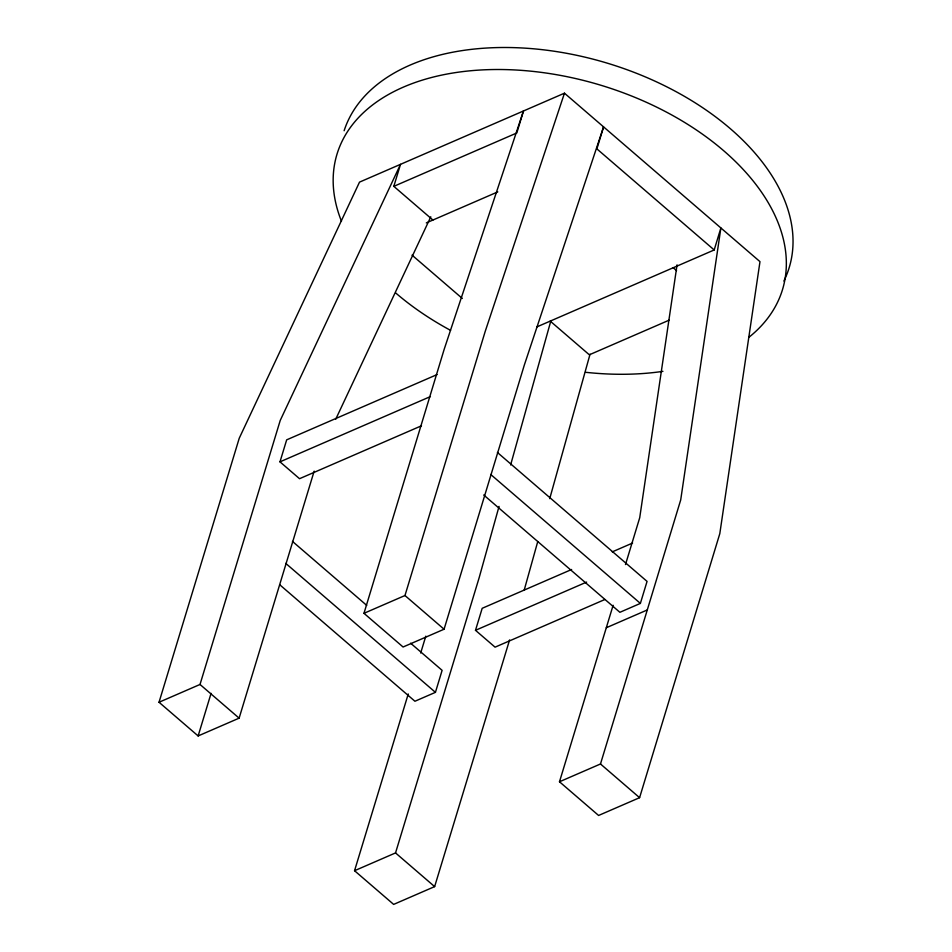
<?xml version="1.0" encoding="UTF-8"?>
<svg xmlns="http://www.w3.org/2000/svg" width="952" height="952" viewBox="0 0 952 952"><rect width="100%" height="100%" fill="white"/><g stroke="black" fill="none" stroke-linecap="round" stroke-linejoin="round"><path stroke-width="1.43" d="M677.062 264.858L639.72 517.733L625.488 564.548M499.05 506.404L479.106 577.888L395.532 852.921L354.549 870.711L393.652 904.4L434.636 886.609L509.594 639.923M510.629 464.945L550.542 321.978M524.195 590.133L537.761 541.521M549.732 498.634L590.038 354.239M314.16 471.157L239.119 718.153L198.135 735.944L159.032 702.255L239.25 438.217L359.511 182.13L564.465 93.189L759.982 261.645L719.807 533.632L639.589 797.681L598.594 815.459L559.49 781.77L613.124 605.282M159.032 702.255L200.015 684.464L280.233 420.427L400.506 164.339L393.819 186.342L432.922 220.031M421.486 425.782L299.535 478.701L279.983 461.851L286.671 439.848L437.075 374.576M198.135 735.944L211.07 693.353M559.49 781.77L600.486 763.98L680.704 499.943L720.878 227.956L714.19 249.959L596.88 148.881L603.568 126.878L524.29 365.175L444.072 629.224L403.077 647.003L363.973 613.314L444.191 349.277L523.469 110.979L516.793 132.982L393.819 186.342M363.973 613.314L404.969 595.524L485.187 331.486L564.465 93.189M354.549 870.711L408.241 693.972M420.689 653.012L425.806 636.162M279.9 584.897L414.929 701.243L435.433 692.342L442.109 670.339L410.609 643.195M604.817 599.522L495.064 647.158L475.5 630.307L482.188 608.304L571.628 569.498M483.723 494.992L619.883 612.303L640.375 603.401L647.062 581.398L497.396 452.462M335.711 419.261L430.792 216.806M426.317 222.899L497.789 191.887M537.011 326.845L714.19 249.959M279.983 461.851L430.399 396.579M669.066 320.205L589.336 354.798L550.232 321.11M612.279 551.862L632.604 543.033M475.5 630.307L586.622 582.088M606.293 627.749L647.277 609.958M673.207 267.75L676.563 270.63M412.049 255.148L462.327 298.464M490.708 474.465L640.375 603.401M404.969 595.524L444.072 629.224M600.486 763.98L639.589 797.681M292.442 541.39L366.722 605.377M285.767 563.394L435.433 692.342M200.015 684.464L239.119 718.153M395.532 852.921L434.636 886.609M341.47 221.233A232.823 142.705 16.9 0 1 594.726 83.443A232.823 142.705 16.9 0 1 749.069 337.175M662.925 371.351A232.823 142.705 16.9 0 1 585.516 372.28M450.57 330.356A232.823 142.705 16.9 0 1 395.794 293.037M344.124 130.733A232.823 142.705 16.9 0 1 620.323 67.354A232.823 142.705 16.9 0 1 783.877 281.019"/></g></svg>
